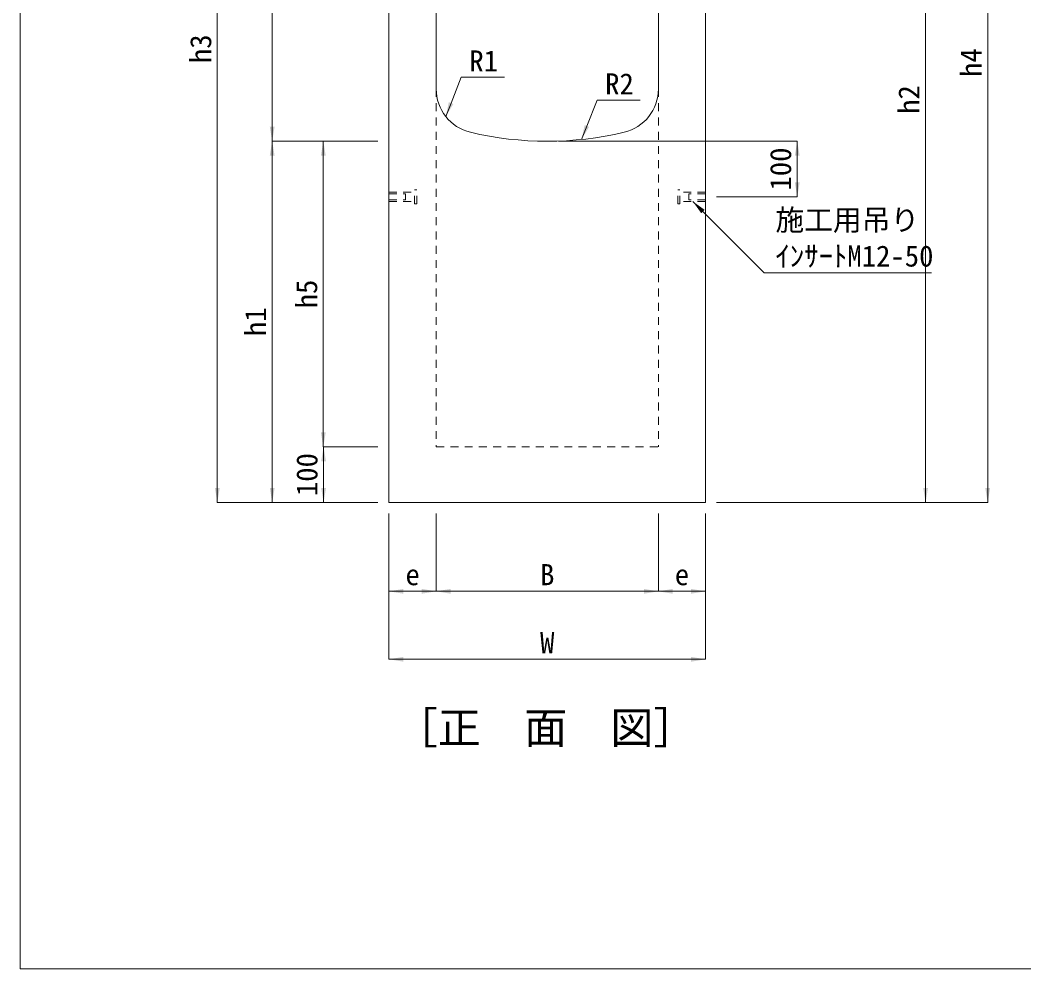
# Model space of a CAD drawing. Units: millimetres at full size. Extents: x 5964 to 125098, y -10801 to 28073.
# Drawn here: x 66871 to 68678, y -413 to 1295 of the extents above; entities that cross this region are included whole.
import ezdxf
from ezdxf.enums import TextEntityAlignment as Align

# ---------------------------------------------------------------- set-up
doc = ezdxf.new("R2010")
doc.units = ezdxf.units.MM
doc.header["$LTSCALE"] = 19
doc.linetypes.add('USER1', pattern=[1.35, 0.75, -0.6])
for name, color, linetype, lineweight in [('0_2', 7, 'Continuous', 20), ('インサート', 3, 'USER1', 9), ('寸法線', 7, 'Continuous', 9), ('本体', 2, 'Continuous', 9), ('枠', 5, 'Continuous', 5)]:
    doc.layers.add(name, color=color, linetype=linetype, lineweight=lineweight)
doc.styles.add('ＭＳ ゴシック', font='')
doc.styles.get('ＭＳ ゴシック').set_extended_font_data('MS Gothic')

# ---------------------------------------------------------------- blocks, each defined once
blk = doc.blocks.new('filled_arrow')
at = {"color": 0, "linetype": 'Continuous', "lineweight": -2}
blk.add_solid([(7.5, 1.25), (0, 0), (7.5, -1.25)], dxfattribs=at)

msp = doc.modelspace()

# ---------------------------------------------------------------- linework, layer by layer
at = {"layer": 'インサート'}
for p, q in [((67534.93, 968.84), (67534.93, 985.34)), ((67534.93, 985.34), (67580.93, 985.34)), ((67534.93, 982.34), (67564.93, 982.34)), ((67564.93, 971.84), (67564.93, 982.34)), ((67580.93, 989.84), (67584.93, 989.84)), ((67580.93, 964.34), (67580.93, 989.84)), ((67584.93, 964.34), (67584.93, 989.84)), ((68058.93, 989.84), (68054.93, 989.84)), ((68054.93, 964.34), (68054.93, 989.84)), ((68058.93, 964.34), (68058.93, 989.84)), ((68104.93, 985.34), (68058.93, 985.34)), ((68074.93, 971.84), (68074.93, 982.34)), ((68104.93, 982.34), (68074.93, 982.34)), ((68104.93, 968.84), (68104.93, 985.34)), ((67534.93, 971.84), (67564.93, 971.84)), ((67534.93, 968.84), (67580.93, 968.84)), ((67580.93, 964.34), (67584.93, 964.34)), ((68058.93, 964.34), (68054.93, 964.34)), ((68104.93, 968.84), (68058.93, 968.84)), ((68104.93, 971.84), (68074.93, 971.84))]:
    msp.add_line(p, q, dxfattribs=at)
at = {"layer": '寸法線'}
for p, q in [((67225.77, 427.09), (67225.77, 2060.05)), ((68613.02, 427.09), (68613.02, 2010.07)), ((67324.61, 1877.09), (67324.61, 1077.09)), ((68501.19, 1877.09), (68501.19, 427.09)), ((67514.93, 1077.09), (67324.61, 1077.09)), ((67324.61, 1077.09), (67324.61, 427.09)), ((67514.93, 1077.09), (67324.61, 1077.09)), ((67416.63, 527.09), (67416.63, 1077.09)), ((67489.93, 1077.09), (67416.63, 1077.09)), ((67839.93, 1077.09), (68270.07, 1077.09)), ((68270.07, 1077.09), (68270.07, 977.09)), ((68124.93, 977.09), (68270.07, 977.09)), ((67504.93, 527.09), (67416.63, 527.09)), ((67417.13, 427.09), (67417.13, 527.09)), ((67514.93, 527.09), (67417.13, 527.09)), ((67514.93, 427.09), (67225.77, 427.09)), ((67514.93, 427.09), (67324.61, 427.09)), ((67514.93, 427.09), (67417.13, 427.09)), ((68124.93, 427.09), (68501.19, 427.09)), ((68124.93, 427.09), (68613.02, 427.09)), ((67534.93, 407.09), (67534.93, 266.99)), ((67534.93, 407.09), (67534.93, 144.63)), ((67619.93, 407.09), (67619.93, 266.99)), ((67619.93, 407.09), (67619.93, 266.99)), ((68019.93, 407.09), (68019.93, 266.99)), ((68019.93, 407.09), (68019.93, 266.99)), ((68104.93, 407.09), (68104.93, 266.99)), ((68104.93, 407.09), (68104.93, 144.63)), ((67534.93, 266.99), (67619.93, 266.99)), ((67619.93, 266.99), (68019.93, 266.99)), ((68019.93, 266.99), (68104.93, 266.99)), ((67534.93, 144.63), (68104.93, 144.63))]:
    msp.add_line(p, q, dxfattribs=at)
for points in [[(67637.18, 1121.51), (67646.73, 1145.69), (67665.17, 1192.39), (67742.71, 1192.39)], [(67881.71, 1080.28), (67891.26, 1104.46), (67909.7, 1151.15), (67987.25, 1151.15)], [(68081.93, 968.84), (68210.78, 839.99), (68512, 839.99)]]:
    msp.add_lwpolyline(points, dxfattribs=at)
at = {"layer": '本体', "lineweight": 20}
for p, q in [((67534.93, 1877.09), (67534.93, 427.09)), ((67619.93, 1171.12), (67619.93, 1877.09)), ((68019.93, 1171.12), (68019.93, 1877.09)), ((68104.93, 1877.09), (68104.93, 427.09)), ((67534.93, 427.09), (68104.93, 427.09))]:
    msp.add_line(p, q, dxfattribs=at)
at = {"layer": '本体', "linetype": 'USER1'}
for p, q in [((67619.93, 1171.12), (67619.93, 527.09)), ((68019.93, 1171.12), (68019.93, 527.09)), ((67619.93, 527.09), (68019.93, 527.09))]:
    msp.add_line(p, q, dxfattribs=at)
at = {"layer": '本体', "lineweight": 20}
for centre, radius, start, end in [((67699.93, 1171.12), 80, 180, 256.65766), ((67939.93, 1171.12), 80, 283.34233, 0), ((67819.93, 1677.09), 600, 256.65762, 283.34237)]:
    msp.add_arc(centre, radius, start, end, dxfattribs=at)
at = {"layer": '枠', "lineweight": 20}
for q in [(66870.6, 5101.59), (74870.6, -412.69)]:
    msp.add_line((66870.6, -412.69), q, dxfattribs=at)

# ---------------------------------------------------------------- block references
at = {"layer": '寸法線', "xscale": 3.47, "yscale": 3.47}
for p, rotation in [((67637.18, 1121.51), 68.5), ((67324.61, 1077.09), 90), ((67881.71, 1080.28), 68.5), ((67324.61, 1077.09), 270), ((67416.63, 1077.09), 270), ((68270.07, 1077.09), 270), ((68270.07, 977.09), 90), ((68081.93, 968.84), 315), ((67416.63, 527.09), 90), ((67417.13, 527.09), 270), ((67225.77, 427.09), 90), ((67324.61, 427.09), 90), ((67417.13, 427.09), 90), ((68501.19, 427.09), 90), ((68613.02, 427.09), 90), ((67619.93, 266.99), 180), ((68019.93, 266.99), 180), ((68104.93, 266.99), 180), ((68104.93, 144.63), 180)]:
    msp.add_blockref('filled_arrow', p, dxfattribs=dict(at, rotation=rotation))
for p in [(67534.93, 266.99), (67619.93, 266.99), (68019.93, 266.99), (67534.93, 144.63)]:
    msp.add_blockref('filled_arrow', p, dxfattribs=at)

# ---------------------------------------------------------------- texts
at = {"layer": '0_2', "style": 'ＭＳ ゴシック'}
for s, p in [('R1', (67705.45, 1221.63)), ('R2', (67949.98, 1180.4))]:
    msp.add_text(s, height=37.98, dxfattribs=at).set_placement(p, align=Align.MIDDLE_CENTER)
msp.add_text('［正\u3000面\u3000図］', height=56.96, dxfattribs=at).set_placement((67545.06, -24.23), align=Align.BOTTOM_LEFT)
at = {"layer": '寸法線', "style": 'ＭＳ ゴシック'}
for s, p in [('h3', (67195.77, 1243.57)), ('h4', (68583.02, 1218.58)), ('h2', (68471.19, 1152.09)), ('100', (68240.07, 1027.09)), ('h5', (67386.63, 802.09)), ('h1', (67294.61, 752.09)), ('100', (67387.13, 477.09))]:
    msp.add_text(s, height=37.98, rotation=90, dxfattribs=at).set_placement(p, align=Align.MIDDLE_CENTER)
for s, p in [('施工用吊り', (68230.78, 905.09)), ('ｲﾝｻｰﾄM12-50', (68230.78, 840.09))]:
    msp.add_text(s, height=37.98, dxfattribs=at).set_placement(p, align=Align.BOTTOM_LEFT)
for s, p in [('B', (67819.93, 296.99)), ('e', (67577.43, 296.99)), ('e', (68062.43, 296.99)), ('W', (67819.93, 174.63))]:
    msp.add_text(s, height=37.98, dxfattribs=at).set_placement(p, align=Align.MIDDLE_CENTER)

doc.saveas('drawing.dxf')
